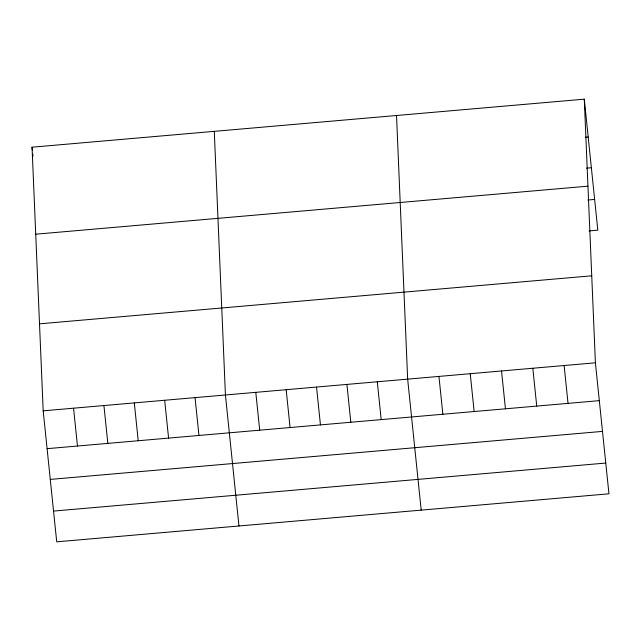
<?xml version="1.0" encoding="UTF-8"?>
<svg xmlns="http://www.w3.org/2000/svg" width="641" height="641" viewBox="0 0 641 641"><rect width="100%" height="100%" fill="white"/><g stroke="black" fill="none" stroke-linecap="round" stroke-linejoin="round"><path stroke-width="0.96" d="M584.28 99.171L595.409 362.806L608.95 493.802L56.72 541.829L43.187 410.833L32.05 147.198L584.28 99.171L597.813 230.167L589.015 230.936M585.257 137.262L588.19 137.006M586.475 168.174L591.363 167.75M35.728 234.197L587.949 186.17M587.797 200.016L594.64 199.423M39.51 323.833L591.739 275.806M43.187 410.833L595.409 362.806M47.097 448.668L599.319 400.641M50.27 479.412L602.5 431.385M53.548 511.085L605.769 463.058M564.12 365.53L568.03 403.365M532.823 368.255L536.733 406.082M501.534 370.971L505.445 408.806M470.238 373.695L474.148 411.53M438.949 376.419L442.859 414.246M421.193 510.132L407.652 379.135L396.523 115.5M377.285 381.78L381.195 419.615M346.909 384.416L350.819 422.251M316.534 387.06L320.444 424.895M286.166 389.704L290.077 427.539M255.791 392.34L259.701 430.175M238.957 525.981L225.424 394.984L214.286 131.349M195.048 397.628L198.958 435.455M164.673 400.264L168.583 438.099M134.306 402.909L138.216 440.744M103.93 405.553L107.84 443.38M73.555 408.189L77.465 446.024M32.05 147.198L32.362 150.178M32.771 154.161L32.979 156.156"/></g></svg>
